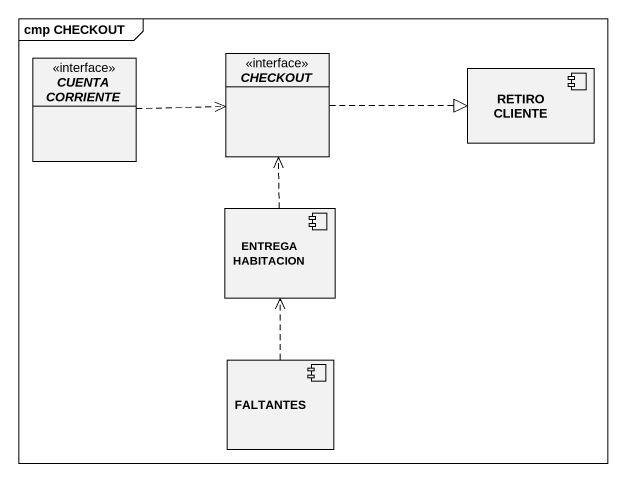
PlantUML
@startuml
mainframe cmp CHECKOUT
allowmixing
hide circle
hide empty members
interface CHECKOUT <<interface>>
interface "CUENTA CORRIENTE" as CUENTA_CORRIENTE <<interface>>
component "RETIRO CLIENTE" as RETIRO_CLIENTE
component "ENTREGA HABITACION" as ENTREGA_HABITACION
component FALTANTES
CHECKOUT .right.|> RETIRO_CLIENTE
CUENTA_CORRIENTE .right.> CHECKOUT
ENTREGA_HABITACION .up.> CHECKOUT
FALTANTES .up.> ENTREGA_HABITACION
@enduml
